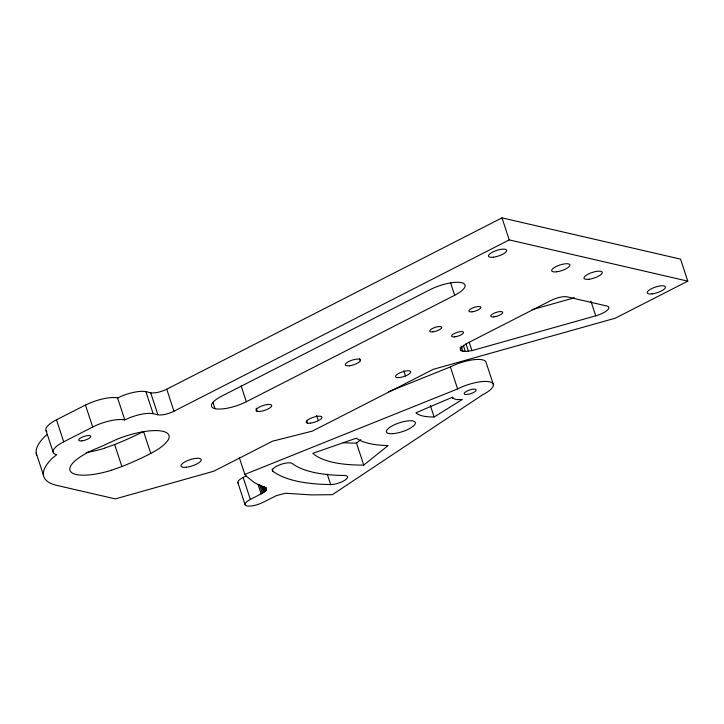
<?xml version="1.0" encoding="UTF-8"?>
<svg xmlns="http://www.w3.org/2000/svg" width="724" height="724" viewBox="0 0 724 724"><rect width="100%" height="100%" fill="white"/><g stroke="black" fill="none" stroke-linecap="round" stroke-linejoin="round"><path stroke-width="1.09" d="M244.83 474.41L457.613 388.933A24.354 7.484 -18.2 0 1 489.741 381.838A24.354 7.484 -18.2 0 1 482.718 394.734L332.352 494.691L311.275 494.899L285.346 493.243L276.478 495.605L262.939 502.366A12.172 3.738 -18.2 0 1 246.875 505.913A12.172 3.738 -18.2 0 1 250.386 499.46L263.5 492.601L265.844 490.601L266.522 488.89L265.989 488.039L254.54 482.736L246.368 476.229L244.83 474.41L239.318 457.64M343.095 442.69A171.353 52.671 -18.2 0 0 356.507 443.079L360.86 439.595M363.747 465.089L388.091 445.568A125.759 38.653 -18.2 0 1 356.271 438.219L312.831 453.324A171.353 52.671 -18.2 0 0 363.747 465.089L356.507 443.079M47.205 434.491L45.693 435.667A89.921 27.639 -18.2 0 0 36.734 455.088M452.925 398.218L452.5 397.214L415.956 412.789A58.843 18.082 -18.2 0 0 434.128 416.988L462.319 399.485L456.183 399.594L452.835 398.091M111.614 470.202L121.885 466.564A128.076 39.367 -18.2 0 0 148.511 454.618C155.769 450.762 163.479 446.798 168.249 439.848A41.856 12.86 -18.2 0 0 117.071 439.224L106.844 443.893A44.354 13.629 -18.2 0 1 97.622 448.029A41.856 12.869 -18.2 0 0 70.418 471.27A41.856 12.869 -18.2 0 0 111.614 470.211M53.042 451.921L45.802 429.911A24.345 7.484 -18.2 0 1 56.481 419.802L85.45 405.024L92.69 427.033L63.721 441.812A24.345 7.484 -18.2 0 0 55.232 454.247L56.707 454.735L52.924 457.677A89.921 27.639 -18.2 0 0 56.925 485.415L115.333 498.899L213.761 471.224L272.468 441.224L312.316 431.124L433.269 369.331L615.3 318.189L687.8 281.147L680.56 259.138L501.994 217.879L166.728 389.204A12.172 3.747 -18.2 0 1 150.673 392.761L145.886 391.666A21.467 6.516 -18.3 0 0 117.668 397.956M145.886 391.666L153.126 413.676L157.904 414.771A12.172 3.747 -18.2 0 0 173.968 411.223L509.234 239.897L687.8 281.147M246.332 401.729L454.681 295.265A23.756 7.303 -18.2 0 0 461.532 282.677A23.756 7.303 -18.2 0 0 430.201 289.609L221.843 396.073A23.756 7.303 -18.2 0 0 214.992 408.662A23.756 7.303 -18.2 0 0 246.332 401.729L241.155 386.01M238.35 483.351A12.172 3.738 -18.2 0 1 243.146 477.451L246.097 475.949M388.535 391.765L450.382 366.923A24.354 7.484 -18.2 0 1 486.148 362.615L493.388 384.625M104.374 448.183L114.645 444.554A128.076 39.367 -18.2 0 0 141.28 432.599L143.533 431.45L150.773 453.459M532.031 309.691L574.376 297.79M471.958 350.615L595.725 315.836A13.222 4.063 -18.2 0 0 607.192 310.325A13.222 4.063 -18.2 0 0 606.866 306.008L567.2 296.849A12.172 3.738 -18.2 0 0 551.145 300.397L465.894 343.954L460.536 348.461L460.373 349.755L461.161 350.733L465.342 351.52L471.958 350.615L469.197 342.226M123.008 419.639L124.818 419.938A21.467 6.543 -18 0 1 153.045 413.712M257.201 411.35L256.332 410.979A8.254 2.534 -18.2 0 1 264.839 405.033A8.254 2.534 -18.2 0 1 270.495 407.422A8.254 2.534 -18.2 0 1 257.201 411.35L256.169 408.209M452.772 398.01L452.536 397.395M590.902 301.166L595.725 315.836M501.994 217.879L509.234 239.897M450.545 282.686L454.681 295.265M466.03 343.936L468.446 351.276M463.269 345.23L465.342 351.52M461.134 346.09L462.862 351.33M460.129 347.583L461.161 350.733M450.382 366.923L457.613 388.933M430.337 405.458L434.128 416.988M403.721 370.733L405.449 375.973M359.629 358.724L360.317 360.814M316.623 415.449L318.343 420.689M327.239 474.084L330.687 484.564A10.616 3.267 -18.2 0 0 345.004 480.121A10.616 3.267 -18.2 0 0 344.334 475.487A195.706 60.146 -18.2 0 1 292.125 463.423A10.616 3.267 -18.2 0 0 279.392 464.962A10.616 3.267 -18.2 0 0 272.803 471.197L272.115 469.098M306.768 421.006L307.456 423.097M265.798 487.315L266.495 489.415M265.572 487.895L266.26 489.985M264.468 486.41L265.844 490.601M263.853 487.062L265.237 491.252M262.731 486.682L264.45 491.922M261.093 485.27L263.5 492.601M259.654 484.899L262.405 493.279M258.079 484.51L261.183 493.949M243.146 477.451L250.386 499.46M212.928 402.372L214.992 408.662M237.816 482.51L245.047 504.519M166.728 389.204L173.968 411.223M150.673 392.761L157.904 414.771M124.818 419.938L117.578 397.928L115.768 397.63A24.354 7.385 -18.3 0 0 85.586 405.051M114.645 444.554L121.885 466.564M56.481 419.802L63.721 441.812M36.2 453.097L43.44 475.116M92.681 427.024A24.354 7.484 -18.2 0 1 123.017 419.63M46.879 431.604A24.345 7.484 -18.2 0 1 46.146 430.825M104.392 448.319A41.856 12.987 -18.1 0 1 86.165 452.464M330.687 484.564A216.938 66.68 -18.2 0 1 272.803 471.197M399.639 377.521A7.973 2.453 -18.2 0 0 410.743 371.846A7.973 2.453 -18.2 0 0 399.024 373.258A7.973 2.453 -18.2 0 0 399.639 377.521M454.808 336.868A6.335 1.946 -18.2 0 0 463.613 332.37A6.335 1.946 -18.2 0 0 454.319 333.493A6.335 1.946 -18.2 0 0 454.808 336.868M432.97 331.827A6.335 1.946 -18.2 0 0 441.785 327.32A6.335 1.946 -18.2 0 0 432.481 328.443A6.335 1.946 -18.2 0 0 432.97 331.827M493.343 257.192A9.584 2.95 -18.2 0 0 506.682 250.377A9.584 2.95 -18.2 0 0 492.601 252.079A9.584 2.95 -18.2 0 0 493.343 257.192M472.111 311.827A6.335 1.946 -18.2 0 0 480.917 307.32A6.335 1.946 -18.2 0 0 471.623 308.442A6.335 1.946 -18.2 0 0 472.111 311.827M349.384 365.774A7.973 2.453 -18.2 0 0 360.489 360.099A7.973 2.453 -18.2 0 0 348.778 361.511A7.973 2.453 -18.2 0 0 349.384 365.774M310.469 423.133A8.254 2.534 -18.2 0 0 321.963 417.268A8.254 2.534 -18.2 0 0 309.836 418.725A8.254 2.534 -18.2 0 0 310.469 423.133M652.143 293.863A9.584 2.95 -18.2 0 0 665.492 287.039A9.584 2.95 -18.2 0 0 651.401 288.74A9.584 2.95 -18.2 0 0 652.143 293.863M588.902 279.256A9.584 2.95 -18.2 0 0 602.25 272.432A9.584 2.95 -18.2 0 0 588.159 274.134A9.584 2.95 -18.2 0 0 588.902 279.256M556.584 271.799A9.584 2.95 -18.2 0 0 569.924 264.975A9.584 2.95 -18.2 0 0 555.842 266.676A9.584 2.95 -18.2 0 0 556.584 271.799M493.94 316.868A6.335 1.946 -18.2 0 0 502.755 312.37A6.335 1.946 -18.2 0 0 493.46 313.492A6.335 1.946 -18.2 0 0 493.94 316.868M81.993 440.853A6.335 1.946 -18.2 0 0 90.808 436.346A6.335 1.946 -18.2 0 0 81.504 437.468A6.335 1.946 -18.2 0 0 81.993 440.853M186.493 467.215A10.616 3.285 -18.1 0 0 201.236 459.649A10.616 3.285 -18.1 0 0 185.597 461.523A10.616 3.285 -18.1 0 0 186.493 467.215M394.209 433.54A15.195 4.67 -18.2 0 0 415.368 422.735A15.195 4.67 -18.2 0 0 393.042 425.422A15.195 4.67 -18.2 0 0 394.209 433.54M467.387 394.462A6.335 1.946 -18.2 0 0 476.202 389.955A6.335 1.946 -18.2 0 0 466.899 391.078A6.335 1.946 -18.2 0 0 467.387 394.462"/></g></svg>
